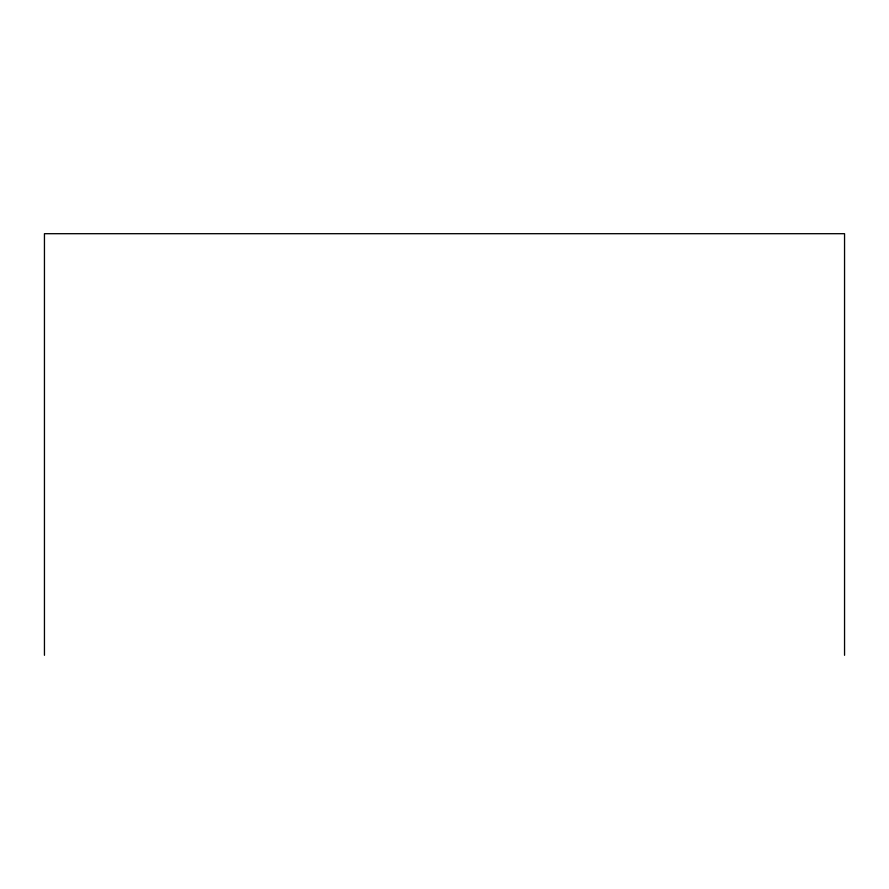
<?xml version="1.0" encoding="UTF-8"?>
<svg xmlns="http://www.w3.org/2000/svg" width="889" height="889" viewBox="0 0 889 889"><rect width="100%" height="100%" fill="white"/><g stroke="black" fill="none" stroke-linecap="round" stroke-linejoin="round"><path stroke-width="1.33" d="M844.55 655.304L844.55 233.696L44.45 233.696L44.45 655.304"/></g></svg>
